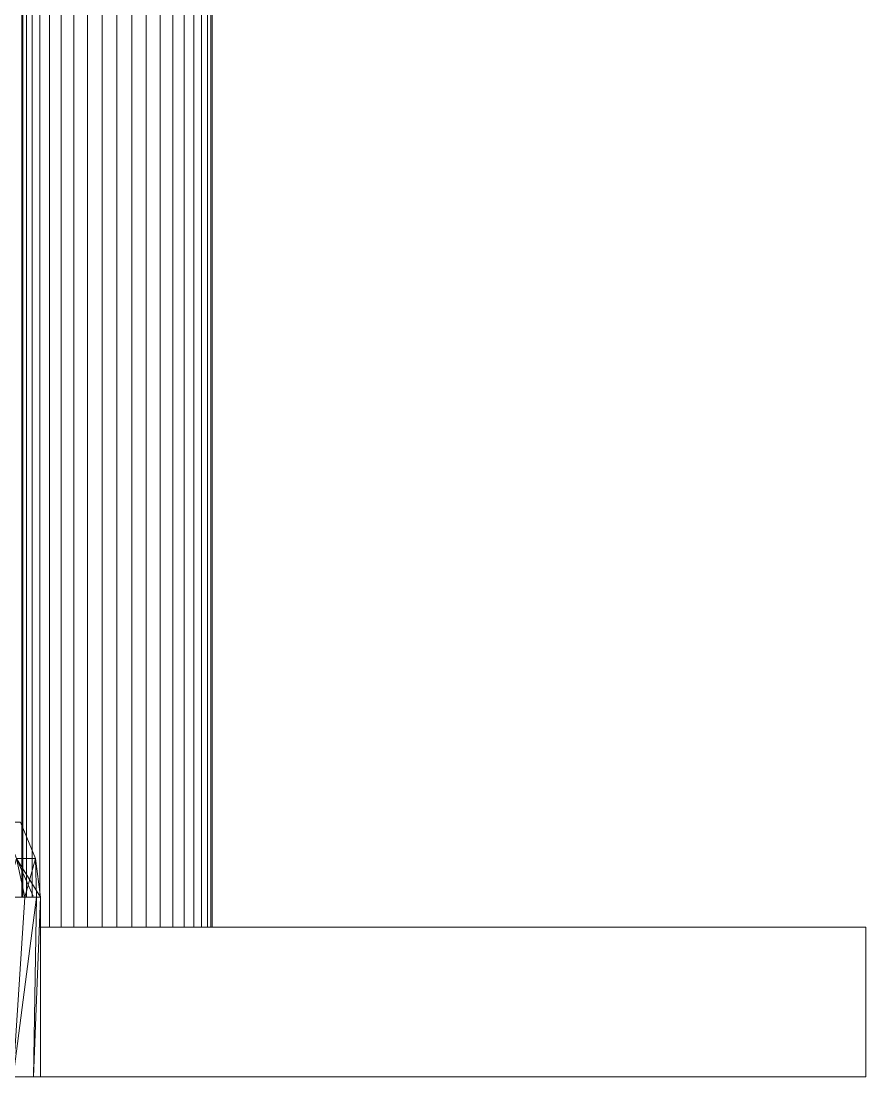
# Model space of a CAD drawing. Header units: centimetres. Extents: x -13467 to 3766, y -437 to 1921.
# Drawn here: x -8032.75 to -8027.11, y 94.03 to 101.08 of the extents above; entities that cross this region are included whole.
import ezdxf

# ---------------------------------------------------------------- set-up
doc = ezdxf.new("R2010")
doc.units = ezdxf.units.CM
doc.layers.add('M-EQPM', color=7, linetype='Continuous', lineweight=9)

# ---------------------------------------------------------------- blocks, each defined once
blk = doc.blocks.new('EQ-02-004 - EQ-02-004_dwg_Agrupar_896-V51-Sección 1-1')
at = {"layer": 'M-EQPM', "color": 136, "true_color": 0x007f7f}
for p, q in [((-8032.6585, 95.4882), (-8032.7584, 95.7294)), ((-8032.6738, 95.2367), (-8032.7851, 95.4882)), ((-8032.7851, 95.4882), (-8032.6244, 95.2294)), ((-8032.7851, 95.4882), (-8032.6585, 95.4882)), ((-8032.6585, 95.4882), (-8032.7851, 95.4882)), ((-8032.7851, 95.4882), (-8032.728, 95.2294)), ((-8032.7851, 95.4882), (-8032.6738, 95.2367)), ((-8032.6738, 95.2367), (-8032.7851, 95.4882)), ((-8032.7851, 95.4882), (-8032.6244, 95.2294)), ((-8032.6585, 95.4882), (-8032.728, 95.2294)), ((-8032.6244, 95.2294), (-8032.6585, 95.4882)), ((-8032.6585, 95.4882), (-8032.6504, 95.2294)), ((-8032.8562, 95.2294), (-8032.728, 95.2294)), ((-8032.728, 95.2294), (-8032.8562, 95.2294)), ((-8032.728, 95.2294), (-8032.8079, 94.0294)), ((-8032.6504, 95.2294), (-8032.8079, 94.0294)), ((-8032.728, 95.2294), (-8032.6504, 95.2294)), ((-8032.6244, 95.2294), (-8032.6706, 94.0294)), ((-8032.6504, 95.2294), (-8032.6706, 94.0294)), ((-8032.6244, 95.2294), (-8032.6504, 95.2294)), ((-8032.6244, 95.2294), (-8032.6244, 94.0294)), ((-8032.6244, 94.0294), (-8032.6244, 95.2294)), ((-8032.6706, 94.0294), (-8032.8079, 94.0294)), ((-8032.6706, 94.0294), (-8032.8079, 94.0294)), ((-8032.6706, 94.0294), (-8032.6244, 94.0294)), ((-8032.6244, 94.0294), (-8032.6706, 94.0294))]:
    blk.add_line(p, q, dxfattribs=at)
at = {"layer": 'M-EQPM', "color": 136, "true_color": 0x007f7f, "flags": 128}
for points in [[(-8032.8816, 95.7294), (-8032.7584, 95.7294), (-8032.6585, 95.4882), (-8032.7584, 95.7294), (-8032.8816, 95.7294), (-8033.0351, 95.9365), (-8033.3805, 95.9365)], [(-8033.2428, 95.7294), (-8032.8816, 95.7294), (-8032.7851, 95.4882), (-8032.6585, 95.4882), (-8032.7851, 95.4882)], [(-8032.8562, 95.2294), (-8032.7851, 95.4882), (-8032.728, 95.2294)], [(-8032.8079, 94.0294), (-8032.6504, 95.2294), (-8032.8079, 94.0294), (-8032.728, 95.2294), (-8032.6504, 95.2294), (-8032.6244, 95.2294), (-8032.6585, 95.4882), (-8032.6504, 95.2294), (-8032.6706, 94.0294)], [(-8032.728, 95.2294), (-8032.7851, 95.4882), (-8032.6585, 95.4882), (-8032.6504, 95.2294), (-8032.6244, 95.2294), (-8032.6706, 94.0294), (-8032.6244, 95.2294), (-8032.6244, 94.0294), (-8032.6706, 94.0294), (-8032.6244, 94.0294)], [(-8032.7851, 95.4882), (-8032.6585, 95.4882), (-8032.6244, 95.2294), (-8032.7851, 95.4882)], [(-8033.0331, 95.2294), (-8032.8562, 95.2294), (-8033.0331, 95.2294), (-8033.0331, 94.0294), (-8032.8562, 95.2294), (-8033.0331, 94.0294), (-8032.8079, 94.0294), (-8032.8562, 95.2294), (-8032.728, 95.2294)], [(-8032.728, 95.2294), (-8032.8079, 94.0294), (-8032.8562, 95.2294)], [(-8032.8079, 94.0294), (-8032.6706, 94.0294), (-8032.6504, 95.2294), (-8032.728, 95.2294)]]:
    blk.add_lwpolyline(points, dxfattribs=at)
blk.add_lwpolyline([(-8032.728, 95.2294), (-8032.6585, 95.4882)], close=True, dxfattribs=at)
blk = doc.blocks.new('EQ-02-004 - EQ-02-004_dwg_Agrupar_893-V54-Sección 1-1')
at = {"layer": 'M-EQPM', "color": 136, "true_color": 0x007f7f}
for p, q in [((-8032.6585, 95.4882), (-8032.7584, 95.7294)), ((-8032.6738, 95.2367), (-8032.7851, 95.4882)), ((-8032.7851, 95.4882), (-8032.6244, 95.2294)), ((-8032.7851, 95.4882), (-8032.6585, 95.4882)), ((-8032.6585, 95.4882), (-8032.7851, 95.4882)), ((-8032.7851, 95.4882), (-8032.728, 95.2294)), ((-8032.7851, 95.4882), (-8032.728, 95.2294)), ((-8032.7851, 95.4882), (-8032.6738, 95.2367)), ((-8032.6738, 95.2367), (-8032.7851, 95.4882)), ((-8032.7851, 95.4882), (-8032.6244, 95.2294)), ((-8032.6585, 95.4882), (-8032.728, 95.2294)), ((-8032.6244, 95.2294), (-8032.6585, 95.4882)), ((-8032.6585, 95.4882), (-8032.6504, 95.2294))]:
    blk.add_line(p, q, dxfattribs=at)
at = {"layer": 'M-EQPM', "color": 136, "true_color": 0x007f7f, "flags": 128}
for points in [[(-8032.8816, 95.7294), (-8032.7584, 95.7294), (-8032.6585, 95.4882), (-8032.7584, 95.7294), (-8032.8816, 95.7294)], [(-8032.7851, 95.4882), (-8032.6585, 95.4882), (-8032.7851, 95.4882)], [(-8032.728, 95.2294), (-8032.7851, 95.4882), (-8032.6585, 95.4882), (-8032.6504, 95.2294)], [(-8032.7851, 95.4882), (-8032.6585, 95.4882), (-8032.6244, 95.2294), (-8032.7851, 95.4882)], [(-8032.6244, 95.2294), (-8032.6585, 95.4882), (-8032.6504, 95.2294)]]:
    blk.add_lwpolyline(points, dxfattribs=at)
blk.add_lwpolyline([(-8032.728, 95.2294), (-8032.6585, 95.4882)], close=True, dxfattribs=at)
blk = doc.blocks.new('EQ-02-004 - EQ-02-004_dwg_Agrupar_772-V55-Sección 1-1')
at = {"layer": 'M-EQPM', "color": 136, "true_color": 0x007f7f}
for p, q in [((-8032.7494, 105.0294), (-8032.7494, 95.2294)), ((-8032.7494, 95.2294), (-8032.7494, 105.0294)), ((-8032.7494, 95.2294), (-8032.7494, 105.0294)), ((-8032.7416, 105.0294), (-8032.7416, 95.2294)), ((-8032.7183, 105.0294), (-8032.7183, 95.2294)), ((-8032.7183, 105.0294), (-8032.7183, 95.2294)), ((-8032.7183, 105.0294), (-8032.7183, 95.2294)), ((-8032.6802, 105.0294), (-8032.6802, 95.2294)), ((-8032.6802, 95.2294), (-8032.6802, 105.0294)), ((-8032.6802, 95.2294), (-8032.6802, 105.0294)), ((-8032.6281, 105.0294), (-8032.6281, 95.2294)), ((-8032.5634, 105.0294), (-8032.5634, 95.0294)), ((-8032.4876, 105.0294), (-8032.4876, 95.0294)), ((-8032.4027, 105.0294), (-8032.4027, 95.0294)), ((-8032.3106, 105.0294), (-8032.3106, 95.0294)), ((-8032.3106, 105.0294), (-8032.3106, 95.0294)), ((-8032.3106, 105.0294), (-8032.3106, 95.0294)), ((-8032.2137, 105.0294), (-8032.2137, 95.0294)), ((-8032.2137, 95.0294), (-8032.2137, 105.0294)), ((-8032.2137, 95.0294), (-8032.2137, 105.0294)), ((-8032.1144, 105.0294), (-8032.1144, 95.0294)), ((-8032.1144, 105.0294), (-8032.1144, 95.0294)), ((-8032.1144, 105.0294), (-8032.1144, 95.0294)), ((-8032.0151, 105.0294), (-8032.0151, 95.0294)), ((-8032.0151, 95.0294), (-8032.0151, 105.0294)), ((-8032.0151, 105.0294), (-8032.0151, 95.0294)), ((-8031.9182, 105.0294), (-8031.9182, 95.0294)), ((-8031.9182, 95.0294), (-8031.9182, 105.0294)), ((-8031.9182, 95.0294), (-8031.9182, 105.0294)), ((-8031.8261, 105.0294), (-8031.8261, 95.0294)), ((-8031.8261, 105.0294), (-8031.8261, 95.0294)), ((-8031.8261, 105.0294), (-8031.8261, 95.0294)), ((-8031.7412, 105.0294), (-8031.7412, 95.0294)), ((-8031.6654, 105.0294), (-8031.6654, 95.0294)), ((-8031.6654, 95.0294), (-8031.6654, 105.0294)), ((-8031.6654, 95.0294), (-8031.6654, 105.0294)), ((-8031.6007, 105.0294), (-8031.6007, 95.0294)), ((-8031.5486, 105.0294), (-8031.5486, 95.0294)), ((-8031.5486, 105.0294), (-8031.5486, 95.0294)), ((-8031.5486, 105.0294), (-8031.5486, 95.0294)), ((-8031.5105, 105.0294), (-8031.5105, 95.0294)), ((-8031.5105, 95.0294), (-8031.5105, 105.0294)), ((-8031.5105, 95.0294), (-8031.5105, 105.0294)), ((-8031.4872, 105.0294), (-8031.4872, 95.0294)), ((-8031.4794, 105.0294), (-8031.4794, 95.0294)), ((-8031.4794, 105.0294), (-8031.4794, 95.0294)), ((-8031.4794, 105.0294), (-8031.4794, 95.0294)), ((-8027.1144, 95.0294), (-8032.6321, 95.0294)), ((-8027.1144, 95.0294), (-8032.6321, 95.0294)), ((-8027.1144, 94.0294), (-8027.1144, 95.0294)), ((-8027.1144, 94.0294), (-8027.1144, 95.0294)), ((-8032.6244, 94.0294), (-8027.1144, 94.0294)), ((-8032.6244, 94.0294), (-8027.1144, 94.0294)), ((-8032.6244, 94.0294), (-8027.1144, 94.0294))]:
    blk.add_line(p, q, dxfattribs=at)
at = {"layer": 'M-EQPM', "color": 136, "true_color": 0x007f7f, "flags": 128}
for points in [[(-8032.7416, 95.2294), (-8032.7416, 105.0294)], [(-8032.6281, 95.2294), (-8032.6281, 105.0294)], [(-8032.5634, 95.0294), (-8032.5634, 105.0294)], [(-8032.4876, 95.0294), (-8032.4876, 105.0294)], [(-8032.4027, 95.0294), (-8032.4027, 105.0294)], [(-8031.7412, 95.0294), (-8031.7412, 105.0294)], [(-8031.6007, 95.0294), (-8031.6007, 105.0294)], [(-8031.4872, 95.0294), (-8031.4872, 105.0294)]]:
    blk.add_lwpolyline(points, close=True, dxfattribs=at)
blk.add_lwpolyline([(-8027.1144, 94.0294), (-8027.1144, 95.0294), (-8032.6321, 95.0294)], dxfattribs=at)
blk = doc.blocks.new('EQ-02-004 - EQ-02-004_dwg-1526208-Sección 1-1')
for name in ['EQ-02-004 - EQ-02-004_dwg_Agrupar_772-V55-Sección 1-1', 'EQ-02-004 - EQ-02-004_dwg_Agrupar_896-V51-Sección 1-1', 'EQ-02-004 - EQ-02-004_dwg_Agrupar_893-V54-Sección 1-1']:
    blk.add_blockref(name, (0, 0))
blk = doc.blocks.new('EQ-02-004 - EQ-02-004-1526283-Sección 1-1')
blk.add_blockref('EQ-02-004 - EQ-02-004_dwg-1526208-Sección 1-1', (0, 0))
blk = doc.blocks.new('PQ_RVR_MEP-01_ZZ_ZZ_MO_T_A_rvt-1-Sección 1-1')
at = {"layer": 'M-EQPM', "lineweight": 9}
blk.add_blockref('EQ-02-004 - EQ-02-004-1526283-Sección 1-1', (0, 0), dxfattribs=at)

msp = doc.modelspace()

# ---------------------------------------------------------------- block references
at = {"lineweight": 5}
msp.add_blockref('PQ_RVR_MEP-01_ZZ_ZZ_MO_T_A_rvt-1-Sección 1-1', (0, 0), dxfattribs=at)

doc.saveas('drawing.dxf')
